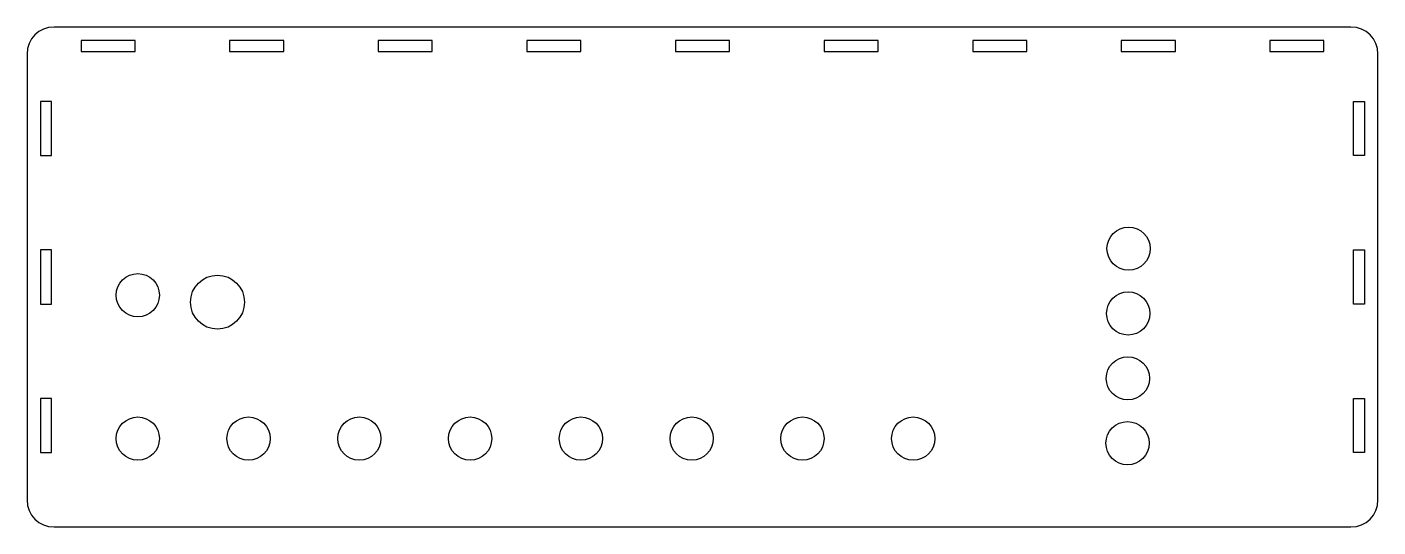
# Model space of a CAD drawing. Header units: millimetres. Extents: x 173 to 673, y 188 to 373.
import ezdxf

# ---------------------------------------------------------------- set-up
doc = ezdxf.new("R2010")
doc.units = ezdxf.units.MM

msp = doc.modelspace()

# ---------------------------------------------------------------- linework, layer by layer
at = {"color": 7, "linetype": 'Continuous', "lineweight": 25}
for p, q in [((663.4, 373.5), (183.4, 373.5)), ((213.4, 368.5), (193.4, 368.5)), ((193.4, 368.5), (193.4, 364.5)), ((213.4, 364.5), (213.4, 368.5)), ((268.4, 368.5), (248.4, 368.5)), ((248.4, 368.5), (248.4, 364.5)), ((268.4, 364.5), (268.4, 368.5)), ((323.4, 368.5), (303.4, 368.5)), ((303.4, 368.5), (303.4, 364.5)), ((323.4, 364.5), (323.4, 368.5)), ((378.4, 368.5), (358.4, 368.5)), ((358.4, 368.5), (358.4, 364.5)), ((378.4, 364.5), (378.4, 368.5)), ((433.4, 368.5), (413.4, 368.5)), ((413.4, 368.5), (413.4, 364.5)), ((433.4, 364.5), (433.4, 368.5)), ((488.4, 368.5), (468.4, 368.5)), ((468.4, 368.5), (468.4, 364.5)), ((488.4, 364.5), (488.4, 368.5)), ((543.4, 368.5), (523.4, 368.5)), ((523.4, 368.5), (523.4, 364.5)), ((543.4, 364.5), (543.4, 368.5)), ((598.4, 368.5), (578.4, 368.5)), ((578.4, 368.5), (578.4, 364.5)), ((598.4, 364.5), (598.4, 368.5)), ((653.4, 368.5), (633.4, 368.5)), ((633.4, 368.5), (633.4, 364.5)), ((653.4, 364.5), (653.4, 368.5)), ((173.4, 363.5), (173.4, 198.5)), ((193.4, 364.5), (213.4, 364.5)), ((248.4, 364.5), (268.4, 364.5)), ((303.4, 364.5), (323.4, 364.5)), ((358.4, 364.5), (378.4, 364.5)), ((413.4, 364.5), (433.4, 364.5)), ((468.4, 364.5), (488.4, 364.5)), ((523.4, 364.5), (543.4, 364.5)), ((578.4, 364.5), (598.4, 364.5)), ((633.4, 364.5), (653.4, 364.5)), ((673.4, 198.5), (673.4, 363.5)), ((182.4, 346), (178.4, 346)), ((178.4, 346), (178.4, 326)), ((182.4, 326), (182.4, 346)), ((664.4, 326), (664.4, 346)), ((664.4, 346), (668.4, 346)), ((668.4, 346), (668.4, 326)), ((178.4, 326), (182.4, 326)), ((668.4, 326), (664.4, 326)), ((182.4, 291), (178.4, 291)), ((178.4, 291), (178.4, 271)), ((182.4, 271), (182.4, 291)), ((664.4, 271), (664.4, 291)), ((664.4, 291), (668.4, 291)), ((668.4, 291), (668.4, 271)), ((178.4, 271), (182.4, 271)), ((668.4, 271), (664.4, 271)), ((182.4, 236), (178.4, 236)), ((178.4, 236), (178.4, 216)), ((182.4, 216), (182.4, 236)), ((664.4, 216), (664.4, 236)), ((664.4, 236), (668.4, 236)), ((668.4, 236), (668.4, 216)), ((178.4, 216), (182.4, 216)), ((668.4, 216), (664.4, 216)), ((183.4, 188.5), (663.4, 188.5))]:
    msp.add_line(p, q, dxfattribs=at)
for centre, radius in [((581.1, 291.5), 8), ((214.4, 274.25), 8), ((243.9, 271.69), 10), ((580.97, 267.5), 8), ((580.83, 243.5), 8), ((214.4, 221.2), 8), ((255.4, 221.2), 8), ((296.4, 221.2), 8), ((337.4, 221.2), 8), ((378.4, 221.2), 8), ((419.4, 221.2), 8), ((460.4, 221.2), 8), ((501.4, 221.2), 8), ((580.7, 219.5), 8)]:
    msp.add_circle(centre, radius, dxfattribs=at)
for centre, start, end in [((183.4, 363.5), 90, 180), ((663.4, 363.5), 0, 90), ((183.4, 198.5), 180, 270), ((663.4, 198.5), 270, 0)]:
    msp.add_arc(centre, 10, start, end, dxfattribs=at)

doc.saveas('drawing.dxf')
